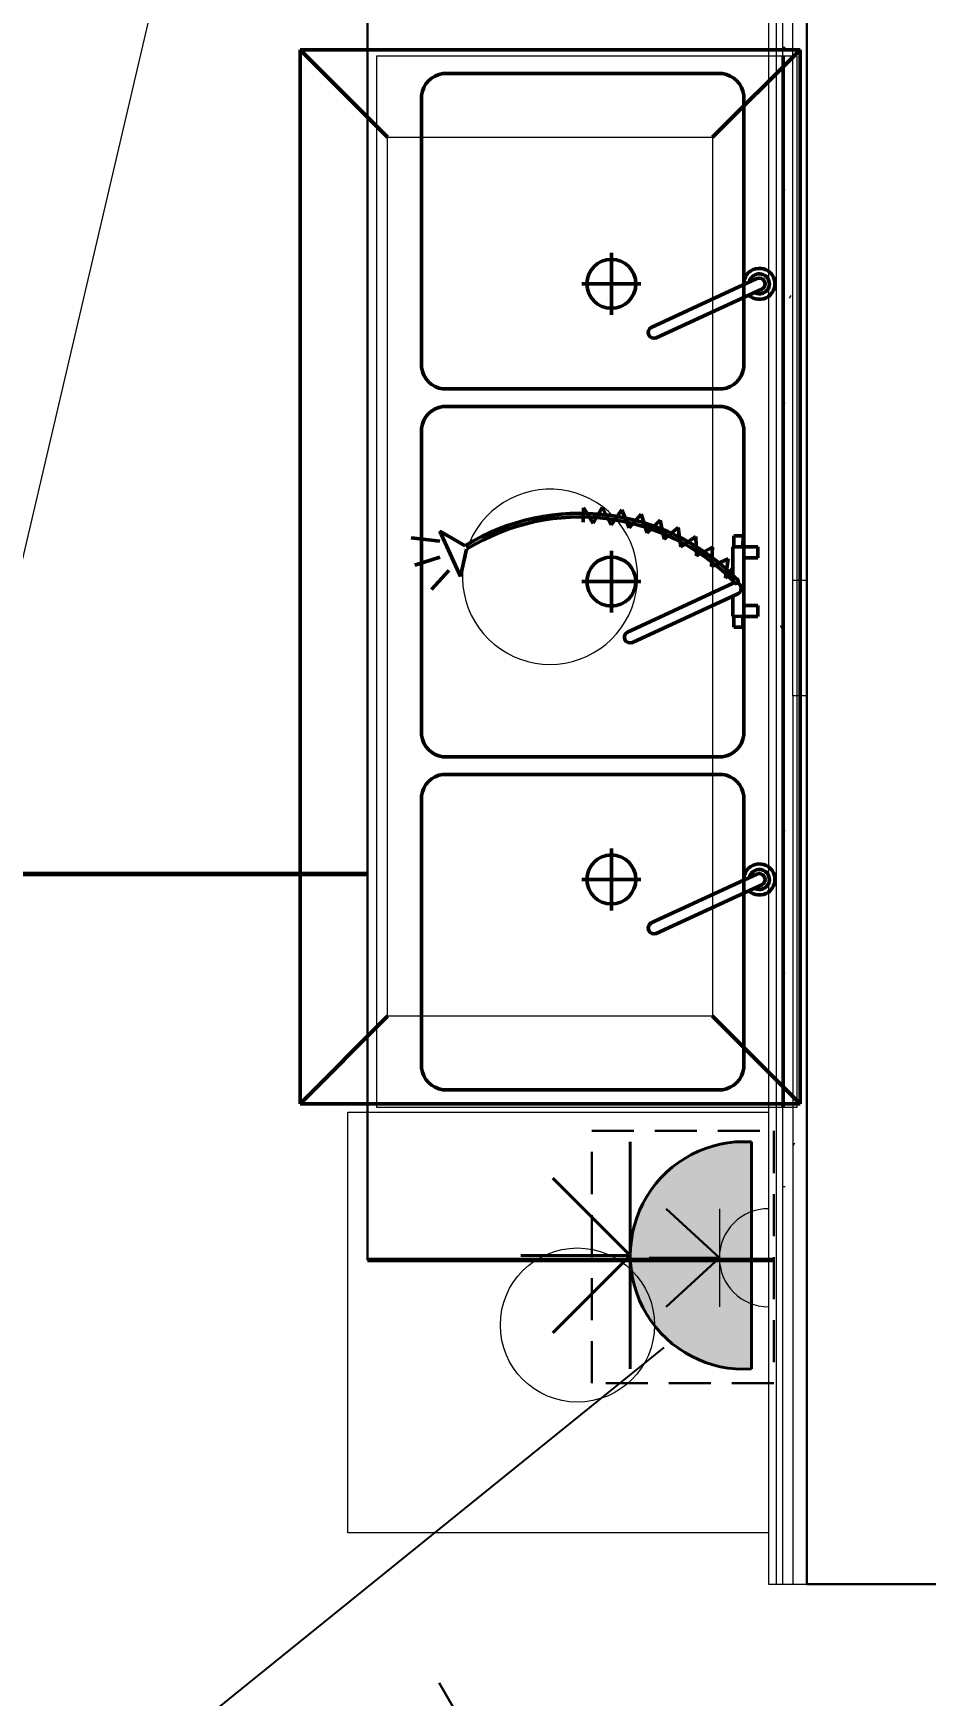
# Model space of a CAD drawing. Header units: millimetres. Extents: x -32 to 417638015, y -35 to 175284279.
# Drawn here: x 416312122 to 416313396, y 175258853 to 175261225 of the extents above; entities that cross this region are included whole.
import ezdxf
from ezdxf import colors
from ezdxf.entities.mleader import LeaderData, LeaderLine
from ezdxf.enums import TextEntityAlignment as Align
from ezdxf.math import Vec2, Vec3

# ---------------------------------------------------------------- set-up
doc = ezdxf.new("R2010")
doc.units = ezdxf.units.MM
doc.linetypes.add('ADSK_Штрих_ш3 п1_5', pattern=[4.5, 3, -1.5])
for name, color, linetype, lineweight in [('_ЭМ_гофра', 5, 'Continuous', 60), ('_ЭМ_ТХ_пищеблок', 7, 'Continuous', 30), ('Атрибут', 7, 'Continuous', 5), ('Двери', 7, 'Continuous', 9), ('Оборудование', 7, 'Continuous', 18), ('Перекрытие', 7, 'Continuous', 18), ('Стены внутренние', 7, 'Continuous', 18), ('Стены несущие', 7, 'Continuous', 30), ('Стены отделка', 7, 'Continuous', 30), ('Стены штриховка', 7, 'Continuous', 9), ('ТХ_розетки', 3, 'Continuous', 13), ('ШТРИХОВКА', 252, 'Continuous', 15), ('ЭМ', 5, 'Continuous', 40), ('ЭМ_Лоток 1_2', 162, 'Continuous', 30), ('ЭО', 94, 'Continuous', 30)]:
    doc.layers.add(name, color=color, linetype=linetype, lineweight=lineweight)
for name, color, linetype in [('_ЭМ_Надписи', 7, 'Continuous'), ('PDF __ЭМ_Надписи', 7, 'Continuous'), ('ЭОМ_Лотки рабочие', 5, 'Continuous')]:
    doc.layers.add(name, color=color, linetype=linetype)
doc.styles.add('ISOCPEUR', font='isocpeur.ttf', dxfattribs={"width": 0.85, "height": 274.9999999999997})
doc.styles.add('ЭОМ', font='isocpeur.ttf', dxfattribs={"width": 0.85, "height": 250})
doc.linetypes.add('Cable in the tray', pattern='A,5,[130,ltypeshp.shx,S=1,R=0,X=0,Y=0],1.5,[130,ltypeshp.shx,S=1.5,R=90,X=0,Y=-1],1,[130,ltypeshp.shx,S=1,R=0,X=0.5,Y=0],5', length=12.5)

# ---------------------------------------------------------------- blocks, each defined once
blk = doc.blocks.new('_ЭМ_ТХ_Пищеблок')
at = {"layer": 'Оборудование', "color": 8, "linetype": 'ByBlock', "lineweight": -2}
for p, q in [((54247.82089410309, 31657.09577686529), (54372.82089410309, 31532.09577686529)), ((54247.82089410309, 30152.71964185245), (54247.82089410309, 31657.09577686529)), ((54247.82089410309, 31657.09577686529), (54961.52163905842, 31657.09577686529)), ((54961.52163905842, 31657.09577686529), (54836.52163905842, 31532.09577686529)), ((54961.52163905842, 31657.09577686529), (54961.52163905842, 30152.71964185245)), ((54372.82089410309, 30277.71964185245), (54247.82089410309, 30152.71964185245)), ((54836.52163905842, 30277.71964185245), (54961.52163905842, 30152.71964185245)), ((54961.52163905842, 30152.71964185245), (54247.82089410309, 30152.71964185245))]:
    blk.add_line(p, q, dxfattribs=at)
at = {"layer": 'Оборудование', "color": 8}
for p, q in [((54957.17793687648, 31647.95973006234), (54357.17793687648, 31647.95973006234)), ((54357.17793687648, 31647.95973006234), (54357.17793687648, 30147.95973006234)), ((54957.17793687648, 30147.95973006234), (54957.17793687648, 31647.95973006234)), ((54372.82089410309, 30277.71964185245), (54372.82089410309, 31532.09577686529)), ((54372.82089410309, 31532.09577686529), (54836.52163905842, 31532.09577686529)), ((54836.52163905842, 31532.09577686529), (54836.52163905842, 30277.71964185245)), ((54538.33001056052, 31010.85032472048), (54529.46825867764, 31004.75513096966)), ((54547.68292989219, 31016.1611564132), (54538.33001056052, 31010.85032472048)), ((54557.45777093026, 31020.6483065081), (54547.68292989219, 31016.1611564132)), ((54567.58216417157, 31024.27855371578), (54557.45777093026, 31020.6483065081)), ((54577.98115215078, 31027.02502095602), (54567.58216417157, 31024.27855371578)), ((54588.57774439918, 31028.86737434628), (54577.98115215078, 31027.02502095602)), ((54599.29348745519, 31029.79197374665), (54588.57774439918, 31028.86737434628)), ((54610.04904570632, 31029.79197374665), (54599.29348745519, 31029.79197374665)), ((54620.76478876233, 31028.86737434628), (54610.04904570632, 31029.79197374665)), ((54631.36138101073, 31027.02502095602), (54620.76478876233, 31028.86737434628)), ((54641.76036898994, 31024.27855371578), (54631.36138101073, 31027.02502095602)), ((54651.88476223125, 31020.6483065081), (54641.76036898994, 31024.27855371578)), ((54661.65960326931, 31016.1611564132), (54651.88476223125, 31020.6483065081)), ((54671.012522601, 31010.85032472048), (54661.65960326931, 31016.1611564132)), ((54679.87427448387, 31004.75513096966), (54671.012522601, 31010.85032472048)), ((54513.47657231995, 30990.39763706195), (54506.46503469592, 30982.24163476668)), ((54521.16328355407, 30997.92070184279), (54513.47657231995, 30990.39763706195)), ((54529.46825867764, 31004.75513096966), (54521.16328355407, 30997.92070184279)), ((54688.17924960745, 30997.92070184279), (54679.87427448387, 31004.75513096966)), ((54695.86596084157, 30990.39763706195), (54688.17924960745, 30997.92070184279)), ((54702.8774984656, 30982.24163476668), (54695.86596084157, 30990.39763706195)), ((54494.66974108406, 30964.27659336725), (54489.97331332333, 30954.60056114419)), ((54500.18058165343, 30973.51307914446), (54494.66974108406, 30964.27659336725)), ((54506.46503469592, 30982.24163476668), (54500.18058165343, 30973.51307914446)), ((54709.16195150808, 30973.51307914446), (54702.8774984656, 30982.24163476668)), ((54714.67279207745, 30964.27659336725), (54709.16195150808, 30973.51307914446)), ((54719.36921983818, 30954.60056114419), (54714.67279207745, 30964.27659336725)), ((54486.12606907923, 30944.55662043251), (54483.15649200213, 30934.21913305517)), ((54489.97331332333, 30954.60056114419), (54486.12606907923, 30944.55662043251)), ((54723.21646408227, 30944.55662043251), (54719.36921983818, 30954.60056114419)), ((54726.18604115939, 30934.21913305517), (54723.21646408227, 30944.55662043251)), ((54481.08656780171, 30923.66463415195), (54479.93162147258, 30912.97126554004)), ((54483.15649200213, 30934.21913305517), (54481.08656780171, 30923.66463415195)), ((54728.2559653598, 30923.66463415195), (54726.18604115939, 30934.21913305517)), ((54729.41091168893, 30912.97126554004), (54728.2559653598, 30923.66463415195)), ((54479.93162147258, 30912.97126554004), (54479.70020383327, 30902.21819717934)), ((54479.70020383327, 30902.21819717934), (54480.39402821901, 30891.48504102585)), ((54480.39402821901, 30891.48504102585), (54482.00795779681, 30880.85126161252)), ((54727.33457536471, 30880.85126161252), (54728.9485049425, 30891.48504102585)), ((54728.9485049425, 30891.48504102585), (54729.64232932824, 30902.21819717934)), ((54729.64232932824, 30902.21819717934), (54729.41091168893, 30912.97126554004)), ((54482.00795779681, 30880.85126161252), (54484.53004359671, 30870.39558772169)), ((54484.53004359671, 30870.39558772169), (54487.94161297789, 30860.19542950473)), ((54721.40092018362, 30860.19542950473), (54724.81248956479, 30870.39558772169)), ((54724.81248956479, 30870.39558772169), (54727.33457536471, 30880.85126161252)), ((54487.94161297789, 30860.19542950473), (54492.21740787422, 30850.32630536436)), ((54492.21740787422, 30850.32630536436), (54497.32577179628, 30840.86128284282)), ((54712.01676136523, 30840.86128284282), (54717.12512528728, 30850.32630536436)), ((54717.12512528728, 30850.32630536436), (54721.40092018362, 30860.19542950473)), ((54497.32577179628, 30840.86128284282), (54503.22888420484, 30831.87043765533)), ((54503.22888420484, 30831.87043765533), (54509.88304052094, 30823.42033487403)), ((54509.88304052094, 30823.42033487403), (54517.2389756993, 30815.5735361035)), ((54692.10355746221, 30815.5735361035), (54699.45949264058, 30823.42033487403)), ((54699.45949264058, 30823.42033487403), (54706.11364895668, 30831.87043765533)), ((54706.11364895668, 30831.87043765533), (54712.01676136523, 30840.86128284282)), ((54517.2389756993, 30815.5735361035), (54525.24222896948, 30808.38813629647)), ((54525.24222896948, 30808.38813629647), (54533.83354704436, 30801.91733363918)), ((54533.83354704436, 30801.91733363918), (54542.94932281076, 30796.20903569054)), ((54542.94932281076, 30796.20903569054), (54552.52206625421, 30791.30550469143)), ((54656.82046690729, 30791.30550469143), (54666.39321035075, 30796.20903569054)), ((54666.39321035075, 30796.20903569054), (54675.50898611714, 30801.91733363918)), ((54675.50898611714, 30801.91733363918), (54684.10030419203, 30808.38813629647)), ((54684.10030419203, 30808.38813629647), (54692.10355746221, 30815.5735361035)), ((54552.52206625421, 30791.30550469143), (54562.48090413149, 30787.24304466977)), ((54562.48090413149, 30787.24304466977), (54572.75210469123, 30784.05173265821)), ((54572.75210469123, 30784.05173265821), (54583.25962355807, 30781.75519601436)), ((54583.25962355807, 30781.75519601436), (54593.92566673858, 30780.37043749205)), ((54593.92566673858, 30780.37043749205), (54604.67126658076, 30779.90770935887)), ((54604.67126658076, 30779.90770935887), (54615.41686642294, 30780.37043749205)), ((54615.41686642294, 30780.37043749205), (54626.08290960344, 30781.75519601436)), ((54626.08290960344, 30781.75519601436), (54636.59042847028, 30784.05173265821)), ((54636.59042847028, 30784.05173265821), (54646.86162903002, 30787.24304466977)), ((54646.86162903002, 30787.24304466977), (54656.82046690729, 30791.30550469143)), ((54836.52163905842, 30277.71964185245), (54372.82089410309, 30277.71964185245)), ((54316.31944596171, 29540.67079301496), (54316.31944596171, 30140.67079301496)), ((54316.31944596171, 30140.67079301496), (54916.31944596171, 30140.67079301496)), ((54357.17793687648, 30147.95973006234), (54957.17793687648, 30147.95973006234)), ((54916.31944596171, 30140.67079301496), (54916.31944596171, 29540.67079301496)), ((54916.31944596171, 29540.67079301496), (54316.31944596171, 29540.67079301496))]:
    blk.add_line(p, q, dxfattribs=at)
at = {"layer": 'Оборудование', "color": 8, "linetype": 'ByBlock', "lineweight": -2, "ltscale": 2, "transparency": 33554687}
blk.add_line((54937.17793687648, 30147.95973006234), (54937.17793687648, 31647.95973006234), dxfattribs=at)
at = {"layer": 'Оборудование', "color": 8, "linetype": 'ByBlock', "lineweight": -2, "ltscale": 100, "transparency": 33554687}
for p, q in [((54451.72720775387, 31622.95972997751), (54850.76248945511, 31622.95972997689)), ((54421.24484860204, 31203.83103931222), (54421.24484860228, 31592.0884206419)), ((54881.24484860228, 31203.83103931263), (54881.24485173105, 31592.08842004772)), ((54692.17793687672, 31278.86711784289), (54692.17793687672, 31367.05234228179)), ((54649.88213403692, 31322.95973006234), (54734.47373971628, 31322.95973006234)), ((54850.76248945488, 31172.95972997689), (54451.72720774921, 31172.95972997684)), ((54451.72720775387, 31147.95972997751), (54850.76248945511, 31147.95972997689)), ((54421.24484860204, 30678.83103931222), (54421.24484860228, 31117.0884206419)), ((54881.24484860228, 30678.83103931263), (54881.24485173105, 31117.08842004772)), ((54692.17793687672, 30853.86711784289), (54692.17793687672, 30942.05234228179)), ((54649.88213403692, 30897.95973006234), (54734.47373971628, 30897.95973006234)), ((54850.76248945488, 30647.95972997689), (54451.72720774921, 30647.95972997684)), ((54451.72720775387, 30622.95972997751), (54850.76248945511, 30622.95972997689)), ((54421.24484860204, 30203.83103931222), (54421.24484860228, 30592.0884206419)), ((54881.24484860228, 30203.83103931263), (54881.24485173105, 30592.08842004772)), ((54692.17793687672, 30428.86711784289), (54692.17793687672, 30517.05234228179)), ((54649.88213403692, 30472.95973006234), (54734.47373971628, 30472.95973006234)), ((54850.76248945488, 30172.95972997689), (54451.72720774921, 30172.95972997684))]:
    blk.add_line(p, q, dxfattribs=at)
at = {"layer": 'Оборудование', "color": 8, "linetype": 'ByBlock', "lineweight": -2, "transparency": 33554687}
for p, q in [((54899.92825382535, 31330.48238273204), (54749.11522541015, 31260.85322319774)), ((54906.87455004017, 31315.43707735441), (54756.29724503943, 31245.91674941895)), ((54652.18797523464, 30982.91234373656), (54652.29626868997, 31003.12131450733)), ((54652.29626868997, 31003.12131450733), (54666.04687051807, 30981.41727479064)), ((54666.04687051807, 30981.41727479064), (54679.30771268538, 31003.80150133406)), ((54679.30771268538, 31003.80150133406), (54692.08492001059, 30979.10570432508)), ((54692.08492001059, 30979.10570432508), (54707.24621456006, 31000.24899357994)), ((54707.24621456006, 31000.24899357994), (54717.82242022298, 30974.5335645398)), ((54717.82242022298, 30974.5335645398), (54734.76878054842, 30994.27500330826)), ((54734.76878054842, 30994.27500330826), (54743.06349323766, 30967.73565217911)), ((54743.06349323766, 30967.73565217911), (54761.66594730463, 30985.92499619198)), ((54761.66594730463, 30985.92499619198), (54767.61603924824, 30958.7637034611)), ((54483.45548023499, 30949.22898373724), (54447.49048409989, 30969.85388929641)), ((54447.49048409989, 30969.85388929641), (54476.96254946949, 30905.37586313521)), ((54767.61603924824, 30958.7637034611), (54787.7330111487, 30975.26252082724)), ((54787.7330111487, 30975.26252082724), (54791.2931985539, 30947.68600033276)), ((54791.2931985539, 30947.68600033276), (54812.77158598515, 30962.36872508988)), ((54812.77158598515, 30962.36872508988), (54813.91477367637, 30934.58685080375)), ((54867.04298564029, 30963.12855856417), (54867.01201746572, 30947.49485272216)), ((54880.07107384206, 30963.10275175219), (54867.04298564029, 30963.12855856417)), ((54880.04010566749, 30947.46904591011), (54880.07107384206, 30963.10275175219)), ((54447.37059790996, 30955.81173793803), (54406.38427251141, 30960.57790987048)), ((54476.96254946949, 30905.37586313521), (54485.56970704772, 30944.46558434394)), ((54813.91477367637, 30934.58685080375), (54836.5911131404, 30947.34173855098)), ((54836.5911131404, 30947.34173855098), (54835.30860076897, 30919.56594731164)), ((54865.70920864568, 30947.49743340333), (54865.62861518032, 30906.81132401823)), ((54881.34291448776, 30947.46646522899), (54865.70920864568, 30947.49743340333)), ((54881.14678271679, 30848.45299489569), (54881.34291448776, 30947.46646522899)), ((54881.34291448776, 30947.46646522899), (54901.26033268945, 30947.4148516049)), ((54901.26033268945, 30947.4148516049), (54901.22936451511, 30931.78114576288)), ((54447.516882469, 30933.01293101319), (54411.63661930949, 30921.44331740384)), ((54460.15420390858, 30913.78160553373), (54435.53012201242, 30886.81300554908)), ((54835.30860076897, 30919.56594731164), (54859.01031163061, 30930.29592565115)), ((54859.01031163061, 30930.29592565115), (54855.31185989018, 30902.73760800168)), ((54855.31185989018, 30902.73760800168), (54866.2994263806, 30919.05313823198)), ((54901.22936451511, 30931.78114576288), (54881.31194631342, 30931.8327593868)), ((54865.91985410551, 30895.67127873847), (54715.10682569031, 30826.04211920424)), ((54872.86615032057, 30880.62597336085), (54722.28884531982, 30811.10564542544)), ((54865.57007307588, 30877.25743330974), (54865.51307687472, 30848.48396306986)), ((54865.51307687472, 30848.48396306986), (54881.14678271679, 30848.45299489569)), ((54866.78491752065, 30832.84767654649), (54866.81588569499, 30848.48138238868)), ((54879.84397389676, 30848.45557557669), (54879.81300572242, 30832.82186973462)), ((54901.22936451511, 30848.41321412317), (54881.14678271679, 30848.45299489569)), ((54881.17775089113, 30864.08670073777), (54901.26033268968, 30864.04691996536)), ((54901.26033268968, 30864.04691996536), (54901.22936451511, 30848.41321412317)), ((54879.81300572242, 30832.82186973462), (54866.78491752065, 30832.84767654649)), ((54899.92825382535, 30480.48238273204), (54749.11522541015, 30410.85322319774)), ((54906.87455004017, 30465.43707735441), (54756.29724503943, 30395.91674941895))]:
    blk.add_line(p, q, dxfattribs=at)
at = {"layer": 'Оборудование', "color": 8, "linetype": 'ADSK_Штрих_ш3 п1_5', "lineweight": 30, "ltscale": 20}
for p, q in [((54664.27934011715, 29754.04324871872), (54664.27934011715, 30114.04324871872)), ((54664.27934011715, 30114.04324871872), (54924.27934011715, 30114.04324871872)), ((54924.27934011715, 30114.04324871872), (54924.27934011715, 29754.04324871872)), ((54924.27934011715, 29754.04324871872), (54664.27934011715, 29754.04324871872))]:
    blk.add_line(p, q, dxfattribs=at)
at = {"layer": 'Оборудование', "color": 8, "linetype": 'ByBlock', "lineweight": -2, "ltscale": 100, "transparency": 33554687}
for centre in [(54692.17793687672, 31322.95973006234), (54692.17793687672, 30897.95973006234), (54692.17793687672, 30472.95973006234)]:
    blk.add_circle(centre, 34.95851668502144, dxfattribs=at)
at = {"layer": 'Оборудование', "color": 8}
blk.add_circle((54643.73973646431, 29837.07426081985), 110, dxfattribs=at)
at = {"layer": 'Оборудование', "color": 8, "linetype": 'ByBlock', "lineweight": -2, "ltscale": 100, "transparency": 33554687}
for centre, radius, start, end in [((54456.70097497787, 31587.56381829956), 35.74365571556046, 97.99872415925348, 172.7277166889222), ((54845.78872222692, 31587.56381829979), 35.74365571525265, 7.272283311077757, 82.00127584074652), ((54456.7009749774, 31208.35564165399), 35.74365571535328, 187.2722833110777, 262.0012758407465), ((54845.78872222669, 31208.35564165411), 35.74365571542193, 277.9987241592535, 352.7277166889223), ((54456.70097497787, 31112.56381829956), 35.74365571556046, 97.99872415925348, 172.7277166889222), ((54845.78872222692, 31112.56381829979), 35.74365571525265, 7.272283311077757, 82.00127584074652), ((54456.7009749774, 30683.35564165399), 35.74365571535328, 187.2722833110777, 262.0012758407465), ((54845.78872222669, 30683.35564165411), 35.74365571542193, 277.9987241592535, 352.7277166889223), ((54456.70097497787, 30587.56381829956), 35.74365571556046, 97.99872415925348, 172.7277166889222), ((54845.78872222692, 30587.56381829979), 35.74365571525265, 7.272283311077757, 82.00127584074652), ((54456.7009749774, 30208.35564165399), 35.74365571535328, 187.2722833110777, 262.0012758407465), ((54845.78872222669, 30208.35564165411), 35.74365571542193, 277.9987241592535, 352.7277166889223)]:
    blk.add_arc(centre, radius, start, end, dxfattribs=at)
at = {"layer": 'Оборудование', "color": 8, "linetype": 'ByBlock', "lineweight": -2, "transparency": 33554687}
for centre, radius, start, end in [((54903.40140193404, 31322.95973004063), 22.15655333186067, 226.7425768850207, 182.8222021342247), ((54903.40140193381, 31322.95973004063), 14.29249628468339, 240.2135770845428, 169.3512019353535), ((54903.40140193381, 31322.95973004063), 8.285714285714286, 294.7823895225363, 114.7823895225363), ((54753.02186873025, 31253.53751831327), 8.29345525023612, 118.1025638283627, 294.2108876549827), ((54647.24462520663, 30682.07679909976), 313.3642828517146, 44.54234732637099, 121.5121717998091), ((54647.24462520663, 30682.07679909968), 308.1990489661275, 44.54234732637099, 121.5121717998091), ((54869.3930022142, 30888.14862604713), 8.285714285714286, 294.7823895225363, 114.7823895225363), ((54870.17120035581, 30898.62494270699), 3.283664507983178, 186.4023892076451, 82.68230543581105), ((54719.01346901065, 30818.72641431977), 8.29345525023612, 118.1025638283627, 294.2108876549827), ((54903.40140193404, 30472.95973004063), 22.15655333186067, 226.7425768850207, 182.8222021342247), ((54903.40140193381, 30472.95973004063), 14.29249628468339, 240.2135770845428, 169.3512019353535), ((54903.40140193381, 30472.95973004063), 8.285714285714286, 294.7823895225363, 114.7823895225363), ((54753.02186873025, 30403.53751831327), 8.29345525023612, 118.1025638283627, 294.2108876549827)]:
    blk.add_arc(centre, radius, start, end, dxfattribs=at)
at = {"layer": 'ТХ_розетки', "color": 8, "lineweight": 30}
for p, q in [((54770.26069164855, 30002.89866761561), (54846.31944596171, 29933.08526363457)), ((54846.31944596171, 29933.08526363457), (54746.31944596171, 29933.08526363457)), ((54770.26069164855, 29863.27185965353), (54846.31944596171, 29933.08526363457))]:
    blk.add_line(p, q, dxfattribs=at)
at = {"layer": 'ТХ_розетки', "color": 8, "lineweight": 0}
for p, q in [((54846.31944596171, 30003.08526363457), (54846.31944596171, 29863.08526363457)), ((54916.31944596171, 30003.08526363457), (54916.31944596171, 29863.08526363457))]:
    blk.add_line(p, q, dxfattribs=at)
blk.add_arc((54916.31944596171, 29933.08526363457), 70, 90, 270, dxfattribs=at)
at = {"layer": 'Атрибут', "color": 8, "style": 'ISOCPEUR', "width": 0.85}
blk.add_attdef('№_ПОЗИЦИИ', text='', height=150, rotation=90, dxfattribs=at).set_placement((58331.67525722168, 39155.16258932042), align=Align.MIDDLE_CENTER)
blk = doc.blocks.new('ТХ пищеблок....')
at = {"layer": 'Оборудование', "color": 8, "linetype": 'ByBlock', "lineweight": -2}
for p, q in [((1582.529245346203, 16324.95311845921), (1707.529245346203, 16199.95311845921)), ((1582.529245346203, 14820.57698344637), (1582.529245346203, 16324.95311845921)), ((1582.529245346203, 16324.95311845921), (2296.229990301537, 16324.95311845921)), ((2296.229990301537, 16324.95311845921), (2171.229990301537, 16199.95311845921)), ((2296.229990301537, 16324.95311845921), (2296.229990301537, 14820.57698344637)), ((1707.529245346203, 14945.57698344637), (1582.529245346203, 14820.57698344637)), ((2171.229990301537, 14945.57698344637), (2296.229990301537, 14820.57698344637)), ((2296.229990301537, 14820.57698344637), (1582.529245346203, 14820.57698344637))]:
    blk.add_line(p, q, dxfattribs=at)
at = {"layer": 'Оборудование', "color": 8}
for p, q in [((2291.886288119596, 16315.81707165629), (1691.886288119596, 16315.81707165629)), ((1691.886288119596, 16315.81707165629), (1691.886288119596, 14815.81707165629)), ((2291.886288119596, 14815.81707165629), (2291.886288119596, 16315.81707165629)), ((1707.529245346203, 14945.57698344637), (1707.529245346203, 16199.95311845921)), ((1707.529245346203, 16199.95311845921), (2171.229990301537, 16199.95311845921)), ((2171.229990301537, 16199.95311845921), (2171.229990301537, 14945.57698344637)), ((1882.391281135322, 15684.01849800715), (1873.038361803629, 15678.70766631444)), ((1892.166122173367, 15688.50564810203), (1882.391281135322, 15684.01849800715)), ((1902.290515414672, 15692.13589530974), (1892.166122173367, 15688.50564810203)), ((1912.689503393893, 15694.88236254995), (1902.290515414672, 15692.13589530974)), ((1923.28609564231, 15696.72471594025), (1912.689503393893, 15694.88236254995)), ((1934.001838698285, 15697.64931534062), (1923.28609564231, 15696.72471594025)), ((1944.757396949455, 15697.64931534062), (1934.001838698285, 15697.64931534062)), ((1955.47314000543, 15696.72471594025), (1944.757396949455, 15697.64931534062)), ((1966.069732253847, 15694.88236254995), (1955.47314000543, 15696.72471594025)), ((1976.468720233068, 15692.13589530974), (1966.069732253847, 15694.88236254995)), ((1986.593113474373, 15688.50564810203), (1976.468720233068, 15692.13589530974)), ((1996.367954512418, 15684.01849800715), (1986.593113474373, 15688.50564810203)), ((2005.720873844111, 15678.70766631444), (1996.367954512418, 15684.01849800715)), ((1855.871634797193, 15665.77804343676), (1848.184923563036, 15658.2549786559)), ((1864.176609920745, 15672.61247256363), (1855.871634797193, 15665.77804343676)), ((1873.038361803629, 15678.70766631444), (1864.176609920745, 15672.61247256363)), ((2014.582625726995, 15672.61247256363), (2005.720873844111, 15678.70766631444)), ((2022.887600850547, 15665.77804343676), (2014.582625726995, 15672.61247256363)), ((2030.574312084704, 15658.2549786559), (2022.887600850547, 15665.77804343676)), ((1834.888932896545, 15641.37042073841), (1829.378092327155, 15632.13393496122)), ((1841.173385939037, 15650.09897636063), (1834.888932896545, 15641.37042073841)), ((1848.184923563036, 15658.2549786559), (1841.173385939037, 15650.09897636063)), ((2037.585849708703, 15650.09897636063), (2030.574312084704, 15658.2549786559)), ((2043.870302751195, 15641.37042073841), (2037.585849708703, 15650.09897636063)), ((2049.381143320585, 15632.13393496122), (2043.870302751195, 15641.37042073841)), ((1820.834420322324, 15612.41396202648), (1817.864843245246, 15602.07647464913)), ((1824.681664566451, 15622.45790273813), (1820.834420322324, 15612.41396202648)), ((1829.378092327155, 15632.13393496122), (1824.681664566451, 15622.45790273813)), ((2054.077571081289, 15622.45790273813), (2049.381143320585, 15632.13393496122)), ((2057.924815325416, 15612.41396202648), (2054.077571081289, 15622.45790273813)), ((2060.894392402493, 15602.07647464913), (2057.924815325416, 15612.41396202648)), ((1815.794919044827, 15591.52197574591), (1814.639972715697, 15580.828607134)), ((1817.864843245246, 15602.07647464913), (1815.794919044827, 15591.52197574591)), ((2062.964316602913, 15591.52197574591), (2060.894392402493, 15602.07647464913)), ((2064.119262932043, 15580.828607134), (2062.964316602913, 15591.52197574591)), ((1814.639972715697, 15580.828607134), (1814.408555076399, 15570.07553877326)), ((1814.408555076399, 15570.07553877326), (1815.1023794621, 15559.3423826198)), ((2063.65685618564, 15559.3423826198), (2064.35068057134, 15570.07553877326)), ((2064.35068057134, 15570.07553877326), (2064.119262932043, 15580.828607134)), ((1815.1023794621, 15559.3423826198), (1816.716309039912, 15548.70860320644)), ((1816.716309039912, 15548.70860320644), (1819.238394839806, 15538.25292931561)), ((2059.520840807934, 15538.25292931561), (2062.042926607828, 15548.70860320644)), ((2062.042926607828, 15548.70860320644), (2063.65685618564, 15559.3423826198)), ((1819.238394839806, 15538.25292931561), (1822.649964220996, 15528.05277109868)), ((1822.649964220996, 15528.05277109868), (1826.925759117352, 15518.18364695832)), ((1826.925759117352, 15518.18364695832), (1832.034123039397, 15508.71862443676)), ((2046.725112608343, 15508.71862443676), (2051.833476530388, 15518.18364695832)), ((2051.833476530388, 15518.18364695832), (2056.109271426743, 15528.05277109868)), ((2056.109271426743, 15528.05277109868), (2059.520840807934, 15538.25292931561)), ((1832.034123039397, 15508.71862443676), (1837.937235447927, 15499.72777924925)), ((1837.937235447927, 15499.72777924925), (1844.591391764057, 15491.27767646796)), ((2034.167843883683, 15491.27767646796), (2040.822000199812, 15499.72777924925)), ((2040.822000199812, 15499.72777924925), (2046.725112608343, 15508.71862443676)), ((1844.591391764057, 15491.27767646796), (1851.947326942405, 15483.43087769742)), ((1851.947326942405, 15483.43087769742), (1859.950580212579, 15476.24547789042)), ((1859.950580212579, 15476.24547789042), (1868.541898287483, 15469.77467523311)), ((1868.541898287483, 15469.77467523311), (1877.657674053858, 15464.06637728447)), ((2001.101561593881, 15464.06637728447), (2010.217337360256, 15469.77467523311)), ((2010.217337360256, 15469.77467523311), (2018.808655435161, 15476.24547789042)), ((2018.808655435161, 15476.24547789042), (2026.811908705335, 15483.43087769742)), ((2026.811908705335, 15483.43087769742), (2034.167843883683, 15491.27767646796)), ((1877.657674053858, 15464.06637728447), (1887.23041749734, 15459.16284628538)), ((1887.23041749734, 15459.16284628538), (1897.1892553746, 15455.10038626369)), ((1897.1892553746, 15455.10038626369), (1907.460455934342, 15451.90907425218)), ((1907.460455934342, 15451.90907425218), (1917.967974801199, 15449.61253760831)), ((1917.967974801199, 15449.61253760831), (1928.634017981705, 15448.22777908598)), ((1928.634017981705, 15448.22777908598), (1939.37961782387, 15447.76505095279)), ((1939.37961782387, 15447.76505095279), (1950.125217666035, 15448.22777908598)), ((1950.125217666035, 15448.22777908598), (1960.791260846541, 15449.61253760831)), ((1960.791260846541, 15449.61253760831), (1971.298779713397, 15451.90907425218)), ((1971.298779713397, 15451.90907425218), (1981.56998027314, 15455.10038626369)), ((1981.56998027314, 15455.10038626369), (1991.5288181504, 15459.16284628538)), ((1991.5288181504, 15459.16284628538), (2001.101561593881, 15464.06637728447)), ((2171.229990301537, 14945.57698344637), (1707.529245346203, 14945.57698344637)), ((1651.027797204792, 14208.52813460887), (1651.027797204792, 14808.52813460887)), ((1651.027797204792, 14808.52813460887), (2251.027797204792, 14808.52813460887)), ((1691.886288119596, 14815.81707165629), (2291.886288119596, 14815.81707165629)), ((2251.027797204792, 14808.52813460887), (2251.027797204792, 14208.52813460887)), ((2251.027797204792, 14208.52813460887), (1651.027797204792, 14208.52813460887))]:
    blk.add_line(p, q, dxfattribs=at)
at = {"layer": 'Оборудование', "color": 8, "linetype": 'ByBlock', "lineweight": -2, "ltscale": 2, "transparency": 33554687}
blk.add_line((2271.886288119596, 14815.81707165629), (2271.886288119596, 16315.81707165629), dxfattribs=at)
at = {"layer": 'Оборудование', "color": 8, "linetype": 'ByBlock', "lineweight": -2, "ltscale": 100, "transparency": 33554687}
for p, q in [((1786.435558996978, 16290.81707157148), (2185.470840698224, 16290.81707157084)), ((1755.953199845157, 15871.68838090618), (1755.953199845389, 16259.94576223585)), ((2215.953199845389, 15871.68838090659), (2215.953202974168, 16259.94576164166)), ((2026.886288119829, 15946.72445943684), (2026.886288119829, 16034.90968387574)), ((1984.59048528003, 15990.81707165629), (2069.182090959395, 15990.81707165629)), ((2185.470840697992, 15840.81707157084), (1786.435558992322, 15840.81707157078)), ((1786.435558996978, 15815.81707157148), (2185.470840698224, 15815.81707157084)), ((1755.953199845157, 15346.68838090618), (1755.953199845389, 15784.94576223585)), ((2215.953199845389, 15346.68838090659), (2215.953202974168, 15784.94576164166)), ((2026.886288119829, 15521.72445943684), (2026.886288119829, 15609.90968387574)), ((1984.59048528003, 15565.81707165629), (2069.182090959395, 15565.81707165629)), ((2185.470840697992, 15315.81707157084), (1786.435558992322, 15315.81707157078)), ((1786.435558996978, 15290.81707157148), (2185.470840698224, 15290.81707157084)), ((1755.953199845157, 14871.68838090618), (1755.953199845389, 15259.94576223585)), ((2215.953199845389, 14871.68838090659), (2215.953202974168, 15259.94576164166)), ((2026.886288119829, 15096.72445943684), (2026.886288119829, 15184.90968387574)), ((1984.59048528003, 15140.81707165629), (2069.182090959395, 15140.81707165629)), ((2185.470840697992, 14840.81707157084), (1786.435558992322, 14840.81707157078))]:
    blk.add_line(p, q, dxfattribs=at)
at = {"layer": 'Оборудование', "color": 8, "linetype": 'ByBlock', "lineweight": -2, "transparency": 33554687}
for p, q in [((2234.636605068459, 15998.33972432598), (2083.82357665326, 15928.71056479169)), ((2241.582901283284, 15983.29441894835), (2091.005596282543, 15913.77409101289)), ((1986.896326477756, 15650.76968533051), (1987.004619933083, 15670.97865610127)), ((1987.004619933083, 15670.97865610127), (2000.755221761181, 15649.27461638459)), ((2000.755221761181, 15649.27461638459), (2014.016063928488, 15671.65884292801)), ((2014.016063928488, 15671.65884292801), (2026.7932712537, 15646.96304591902)), ((2026.7932712537, 15646.96304591902), (2041.954565803171, 15668.10633517388)), ((2041.954565803171, 15668.10633517388), (2052.530771466088, 15642.39090613375)), ((2052.530771466088, 15642.39090613375), (2069.477131791529, 15662.1323449022)), ((2069.477131791529, 15662.1323449022), (2077.771844480769, 15635.59299377305)), ((1818.163831478101, 15617.08632533118), (1782.198835343006, 15637.71123089036)), ((1782.198835343006, 15637.71123089036), (1811.670900712605, 15573.23320472916)), ((2077.771844480769, 15635.59299377305), (2096.374298547744, 15653.78233778593)), ((2096.374298547744, 15653.78233778593), (2102.324390491354, 15626.62104505504)), ((2102.324390491354, 15626.62104505504), (2122.441362391808, 15643.11986242118)), ((2122.441362391808, 15643.11986242118), (2126.001549797016, 15615.54334192671)), ((1782.078949153074, 15623.66907953197), (1741.092623754521, 15628.43525146443)), ((1811.670900712605, 15573.23320472916), (1820.278058290831, 15612.32292593789)), ((2126.001549797016, 15615.54334192671), (2147.479937228258, 15630.22606668383)), ((2147.479937228258, 15630.22606668383), (2148.623124919483, 15602.4441923977)), ((2148.623124919483, 15602.4441923977), (2171.299464383512, 15615.19908014493)), ((2171.299464383512, 15615.19908014493), (2170.016952012083, 15587.42328890559)), ((2200.417559888796, 15615.35477499728), (2200.336966423434, 15574.66866561217)), ((2216.051265730872, 15615.32380682294), (2200.417559888796, 15615.35477499728)), ((2201.751336883404, 15630.98590015812), (2201.720368708833, 15615.3521943161)), ((2214.779425085173, 15630.96009334613), (2201.751336883404, 15630.98590015812)), ((2214.748456910602, 15615.32638750406), (2214.779425085173, 15630.96009334613)), ((2215.855133959907, 15516.31033648964), (2216.051265730872, 15615.32380682294)), ((2216.051265730872, 15615.32380682294), (2235.968683932559, 15615.27219319885)), ((2235.968683932559, 15615.27219319885), (2235.93771575822, 15599.63848735683)), ((1782.225233712117, 15600.87027260714), (1746.3449705526, 15589.30065899779)), ((2170.016952012083, 15587.42328890559), (2193.718662873725, 15598.1532672451)), ((2193.718662873725, 15598.1532672451), (2190.020211133291, 15570.59494959563)), ((2235.93771575822, 15599.63848735683), (2216.020297556533, 15599.69010098075)), ((1794.862555151689, 15581.63894712768), (1770.238473255537, 15554.67034714302)), ((2190.020211133291, 15570.59494959563), (2201.007777623716, 15586.91047982592)), ((2200.628205348621, 15563.52862033242), (2049.815176933422, 15493.89946079819)), ((2207.574501563678, 15548.48331495479), (2056.997196562937, 15478.96298701939)), ((2200.278424318996, 15545.11477490369), (2200.221428117831, 15516.3413046638)), ((2200.221428117831, 15516.3413046638), (2215.855133959907, 15516.31033648964)), ((2201.493268763763, 15500.70501814043), (2201.524236938101, 15516.33872398263)), ((2214.55232513987, 15516.31291717064), (2214.521356965532, 15500.67921132856)), ((2235.93771575822, 15516.27055571711), (2215.855133959907, 15516.31033648964)), ((2215.886102134245, 15531.94404233171), (2235.968683932791, 15531.90426155931)), ((2235.968683932791, 15531.90426155931), (2235.93771575822, 15516.27055571711)), ((2214.521356965532, 15500.67921132856), (2201.493268763763, 15500.70501814043)), ((2234.636605068459, 15148.33972432598), (2083.82357665326, 15078.71056479169)), ((2241.582901283284, 15133.29441894835), (2091.005596282543, 15063.77409101289))]:
    blk.add_line(p, q, dxfattribs=at)
at = {"layer": 'Оборудование', "color": 8, "linetype": 'ADSK_Штрих_ш3 п1_5', "lineweight": 30, "ltscale": 20}
for p, q in [((1998.987691360293, 14421.90059031267), (1998.987691360293, 14781.90059031267)), ((1998.987691360293, 14781.90059031267), (2258.987691360293, 14781.90059031267)), ((2258.987691360293, 14781.90059031267), (2258.987691360293, 14421.90059031267)), ((2258.987691360293, 14421.90059031267), (1998.987691360293, 14421.90059031267))]:
    blk.add_line(p, q, dxfattribs=at)
at = {"layer": 'Оборудование', "color": 8, "linetype": 'ByBlock', "lineweight": -2, "ltscale": 100, "transparency": 33554687}
for centre in [(2026.886288119829, 15990.81707165629), (2026.886288119829, 15565.81707165629), (2026.886288119829, 15140.81707165629)]:
    blk.add_circle(centre, 34.95851668502144, dxfattribs=at)
at = {"layer": 'Оборудование', "color": 8}
blk.add_circle((1978.448087707395, 14504.93160241377), 110, dxfattribs=at)
at = {"layer": 'Оборудование', "color": 8, "linetype": 'ByBlock', "lineweight": -2, "ltscale": 100, "transparency": 33554687}
for centre, radius, start, end in [((1791.409326220979, 16255.42115989351), 35.74365571556046, 97.99872415934048, 172.7277166893842), ((2180.497073470033, 16255.42115989374), 35.74365571525265, 7.272283310615777, 82.0012758406595), ((1791.409326220513, 15876.21298324794), 35.74365571535328, 187.2722833106158, 262.0012758406595), ((2180.4970734698, 15876.21298324806), 35.74365571542193, 277.9987241593405, 352.7277166893842), ((1791.409326220979, 15780.42115989351), 35.74365571556046, 97.99872415934048, 172.7277166893842), ((2180.497073470033, 15780.42115989374), 35.74365571525265, 7.272283310615777, 82.0012758406595), ((1791.409326220513, 15351.21298324794), 35.74365571535328, 187.2722833106158, 262.0012758406595), ((2180.4970734698, 15351.21298324806), 35.74365571542193, 277.9987241593405, 352.7277166893842), ((1791.409326220979, 15255.42115989351), 35.74365571556046, 97.99872415934048, 172.7277166893842), ((2180.497073470033, 15255.42115989374), 35.74365571525265, 7.272283310615777, 82.0012758406595), ((1791.409326220513, 14876.21298324794), 35.74365571535328, 187.2722833106158, 262.0012758406595), ((2180.4970734698, 14876.21298324806), 35.74365571542193, 277.9987241593405, 352.7277166893842)]:
    blk.add_arc(centre, radius, start, end, dxfattribs=at)
at = {"layer": 'Оборудование', "color": 8, "linetype": 'ByBlock', "lineweight": -2, "transparency": 33554687}
for centre, radius, start, end in [((2238.109753177152, 15990.81707163458), 22.15655333186067, 226.7425768844494, 182.8222021343068), ((2238.109753176919, 15990.81707163458), 14.29249628468339, 240.2135770845428, 169.3512019336884), ((2238.109753176919, 15990.81707163458), 8.285714285714286, 294.7823895228858, 114.7823895228857), ((2087.730219973368, 15921.39485990722), 8.29345525023612, 118.10256382905, 294.2108876554955), ((1981.952976449742, 15349.93414069369), 313.3642828517146, 44.54234732547491, 121.5121717992644), ((1981.952976449742, 15349.93414069363), 308.1990489661275, 44.54234732547491, 121.5121717992644), ((2204.101353457314, 15556.00596764107), 8.285714285714286, 294.7823895228858, 114.7823895228857), ((2204.879551598919, 15566.48228430096), 3.283664507983178, 186.4023892085201, 82.6823054356252), ((2053.721820253762, 15486.58375591371), 8.29345525023612, 118.10256382905, 294.2108876554955), ((2238.109753177152, 15140.81707163458), 22.15655333186067, 226.7425768844494, 182.8222021343068), ((2238.109753176919, 15140.81707163458), 14.29249628468339, 240.2135770845428, 169.3512019336884), ((2238.109753176919, 15140.81707163458), 8.285714285714286, 294.7823895228858, 114.7823895228857), ((2087.730219973368, 15071.39485990722), 8.29345525023612, 118.10256382905, 294.2108876554955)]:
    blk.add_arc(centre, radius, start, end, dxfattribs=at)
at = {"layer": 'ТХ_розетки', "color": 8, "lineweight": 30}
for p, q in [((2104.969042891636, 14670.75600920955), (2181.027797204792, 14600.94260522851)), ((2181.027797204792, 14600.94260522851), (2081.027797204792, 14600.94260522851)), ((2104.969042891636, 14531.12920124747), (2181.027797204792, 14600.94260522851))]:
    blk.add_line(p, q, dxfattribs=at)
at = {"layer": 'ТХ_розетки', "color": 8, "lineweight": 0}
for p, q in [((2181.027797204792, 14670.94260522851), (2181.027797204792, 14530.94260522851)), ((2251.027797204792, 14670.94260522851), (2251.027797204792, 14530.94260522851))]:
    blk.add_line(p, q, dxfattribs=at)
blk.add_arc((2251.027797204792, 14600.94260522851), 70, 90, 270, dxfattribs=at)
blk = doc.blocks.new('1 этаж')
at = {"layer": 'Стены внутренние', "lineweight": 9}
h = blk.add_hatch(dxfattribs=at)
h.set_pattern_fill('FP_12', color=8, style=0, pattern_type=2)
h.set_pattern_definition([(0, (557.2005734382547, 188.9018102923583), (406.4, 101.6), [33.528, -271.272, 33.528, -271.272, -1625.6]), (0, (557.2005734382547, 188.9018102923583), (406.4, 101.6), [-609.6, 33.528, -576.072, 33.528, -271.272, -711.2]), (0, (557.2005734382547, 188.9018102923583), (406.4, 101.6), [-1524, 33.528, -169.672, 33.528, -474.472]), (120, (709.6005734382488, 239.7018102923575), (-291.1881810244989, 301.1527240979959), [33.52799999999996, -271.2719999999997, 33.52799999999996, -271.2719999999997, -1625.599999999999]), (120, (709.6005734382488, 239.7018102923575), (-291.1881810244989, 301.1527240979959), [-609.5999999999995, 33.52799999999996, -576.0719999999994, 33.52799999999996, -271.2719999999997, -711.1999999999995]), (120, (709.6005734382488, 239.7018102923575), (-291.1881810244989, 301.1527240979959), [-1523.999999999999, 33.52799999999996, -169.6719999999999, 33.52799999999996, -474.4719999999997]), (240, (760.4005734382372, 442.9018102923583), (-115.2118189755009, -402.7527240979958), [33.528, -271.272, 33.528, -271.272, -1625.6]), (240, (760.4005734382372, 442.9018102923583), (-115.2118189755009, -402.7527240979958), [-609.6, 33.528, -576.072, 33.528, -271.272, -711.2]), (240, (760.4005734382372, 442.9018102923583), (-115.2118189755009, -402.7527240979958), [-1524, 33.528, -169.672, 33.528, -474.472])])
h.paths.add_polyline_path([(49008.08537243842, 25984.80218870533), (49008.08537243848, 26451.22015265742), (48993.08537243842, 26451.22015265742), (48993.08537243842, 25984.80218870533), (49007.87001009984, 25984.80218870533)])
h.paths.add_polyline_path([(49008.08537243848, 27501.22015265742), (49008.08537243848, 30093.90181029226), (48993.08537243845, 30093.90181029226), (48993.08537243845, 27501.22015265742)])
h.paths.add_polyline_path([(49008.08537243848, 31143.90181029224), (49008.08537243848, 33498.45477044499), (48993.08537243845, 33498.45477044499), (48993.08537243845, 31143.90181029224)])
at = {"layer": 'Двери', "color": 8, "lineweight": 30}
blk.add_line((49028.08537243746, 26451.22015265741), (48503.08537243746, 27360.54682663107), dxfattribs=at)
at = {"layer": 'Перекрытие', "color": 8}
blk.add_line((47898.08537243839, 28917.7060188029), (48973.08537243842, 33512.55477044494), dxfattribs=at)
at = {"layer": 'Стены несущие', "color": 8}
for q in [(49028.08537243842, 30093.90181029223), (49538.08537243839, 27501.22015265739)]:
    blk.add_line((49028.08537243842, 27501.22015265739), q, dxfattribs=at)
at = {"layer": 'Стены отделка', "color": 8, "lineweight": 9}
for p, q in [((48973.08537243842, 30093.90181029223), (48973.08537243842, 27501.22015265739)), ((49008.08537243842, 28768.9201725443), (49008.08537243842, 30093.90181029223)), ((49008.08537243842, 28933.95467382621), (49028.08537243842, 28933.95467382621)), ((49028.08537243842, 28768.9201725443), (49008.08537243842, 28768.9201725443)), ((48973.08537243842, 27501.22015265739), (49028.08537243842, 27501.22015265739))]:
    blk.add_line(p, q, dxfattribs=at)
at = {"layer": 'Стены штриховка', "color": 8}
for p, q in [((48984.08537243839, 30093.90181029223), (48984.08537243842, 27501.22015265739)), ((48993.08537243842, 30093.90181029223), (48993.08537243842, 27501.22015265739)), ((49008.08537243842, 28768.9201725443), (49008.08537243842, 27501.22015265739))]:
    blk.add_line(p, q, dxfattribs=at)
at = {"layer": 'ЭОМ_Лотки рабочие'}
blk.add_blockref('ТХ пищеблок....', (46722.0575752336, 13366.04446869802), dxfattribs=at)
blk = doc.blocks.new('3-х фазная розетка')
at = {"layer": 'ЭМ'}
h = blk.add_hatch(color=5, dxfattribs=at)
h.dxf.hatch_style = 1
h.paths.add_polyline_path([(3.562308847904205e-08, 172.7668798641389, 0.4331552739635268), (-162.010903640883, 1.455191522836685e-11), (3.562308847904205e-08, 0)])
h.paths.add_polyline_path([(3.562308847904205e-08, 172.7668798641389), (3.562308847904205e-08, 0), (162.0109036406502, -1.455191522836685e-11, 0.4331552738330124)])
at = {"layer": 'ЭМ', "color": 5}
for p, q in [((-1.164153218269348e-10, 172.7668798641389), (3.562308847904205e-08, 328.8685355658963)), ((3.562308847904205e-08, 172.7668798641535), (-110.3805392655777, 283.147419165296)), ((3.562308847904205e-08, 172.7668798641535), (110.3805393367074, 283.147419165296)), ((-162.0109036312206, 172.7668798654486), (162.0109036504291, 172.766879865434)), ((-162.0109036406502, 1.455191522836685e-11), (162.0109036406502, -1.455191522836685e-11))]:
    blk.add_line(p, q, dxfattribs=at)
blk.add_arc((-1.164153218269348e-10, 10.42115792777622), 162.3457219363612, 356.3195877741796, 183.6804122258203, dxfattribs=at)

msp = doc.modelspace()

# ---------------------------------------------------------------- linework, layer by layer
at = {"layer": '_ЭМ_гофра', "linetype": 'ByBlock'}
msp.add_lwpolyline([(416310938.1542228, 175260025.5525865), (416312598.8864031, 175260025.5525865)], dxfattribs=at)
at = {"layer": '_ЭМ_гофра', "linetype": 'ByBlock', "elevation": -64.26463315267222}
msp.add_lwpolyline([(416313178.0689591, 175259474.1059382), (416312598.8864031, 175259474.1059382)], dxfattribs=at)
at = {"layer": 'PDF __ЭМ_Надписи', "lineweight": 25}
msp.add_lwpolyline([(416313022.1847859, 175259349.5169221), (416308196.2139632, 175255450.6404943), (416305867.8947065, 175255450.6404943)], dxfattribs=at)
at = {"layer": 'ЭМ_Лоток 1_2', "linetype": 'Cable in the tray', "ltscale": 50}
msp.add_lwpolyline([(416312600.0935227, 175267849.9695136), (416312598.8864031, 175259474.1059382)], dxfattribs=at)

# ---------------------------------------------------------------- block references
at = {"layer": '_ЭМ_ТХ_пищеблок', "lineweight": 50}
msp.add_blockref('_ЭМ_ТХ_Пищеблок', (416258254.8670169, 175229544.5649611), dxfattribs=at)
at = {"layer": 'ШТРИХОВКА'}
msp.add_blockref('1 этаж', (416264198.1010904, 175231510.6631508), dxfattribs=at)
at = {"layer": 'ЭО', "rotation": 90}
msp.add_blockref('3-х фазная розетка', (416313146.904148, 175259480.9817186, -64.26463315268143), dxfattribs=at)

# ---------------------------------------------------------------- leaders
at = {"layer": '_ЭМ_Надписи', "color": 7, "ltscale": 5}
ml = msp.add_multileader_mtext('Standard', dxfattribs=at)
ml.set_content('{\\C0;ЩРС-П\\fGOST Common|b0|i0|c204|p34;\\W0.9;\\C256;Б2\\fISOCPEUR|b0|i0|c204|p34;\\W0.85; Гр.6\\P\\fGOST Common|b0|i0|c204|p34;\\W0.9;Прилавок-витрина холодильный тип 2\\P\\fISOCPEUR|b0|i0|c204|p34;\\W0.85;из пола\\fGOST Common|b0|i0|c204|p34;\\W0.9; }', color=1, style='ЭОМ')
ml.set_leader_properties()
ml.build(insert=Vec2(0, 0))
ml.multileader.update_dxf_attribs({"text_left_attachment_type": 6, "text_right_attachment_type": 6, "dogleg_length": 0, "arrow_head_size": 200})
ctx = ml.context
ctx.base_point, ctx.char_height, ctx.arrow_head_size, ctx.landing_gap_size, ctx.plane_origin = Vec3(416315879.2798693, 175258562.5613985, -64.26463315267222), 250, 200, 0, Vec3(416289954.3666105, 175278165.9871332, -64.26463315267222)
ctx.left_attachment, ctx.right_attachment = 6, 6
notes = []
notes.append((ctx, [(0, (1, 1, 0), (416315879.2798693, 175258562.5613985, -64.26463315267222), (1, 0), 0, [(0, [(416315564.9849553, 175261733.5535462, -64.26463315267222)], 0, [])])]))
ctx.mtext.insert, ctx.mtext.width, ctx.mtext.defined_height, ctx.mtext.flow_direction = Vec3(416315879.2798693, 175258862.5613985, -64.26463315267222), 2631.594679525163, 614.6704997353966, 5
for ctx, leaders in notes:
    for number, flags, end, landing, length, lines in leaders:
        leader = LeaderData()
        leader.index, (leader.has_last_leader_line, leader.has_dogleg_vector, leader.attachment_direction) = number, flags
        leader.last_leader_point, leader.dogleg_vector, leader.dogleg_length = Vec3(end), Vec3(landing), length
        for number, points, colour, breaks in lines:
            line = LeaderLine()
            line.index, line.vertices, line.color, line.breaks = number, Vec3.list(points), colors.encode_raw_color(colour), breaks
            leader.lines.append(line)
        ctx.leaders.append(leader)

doc.saveas('drawing.dxf')
